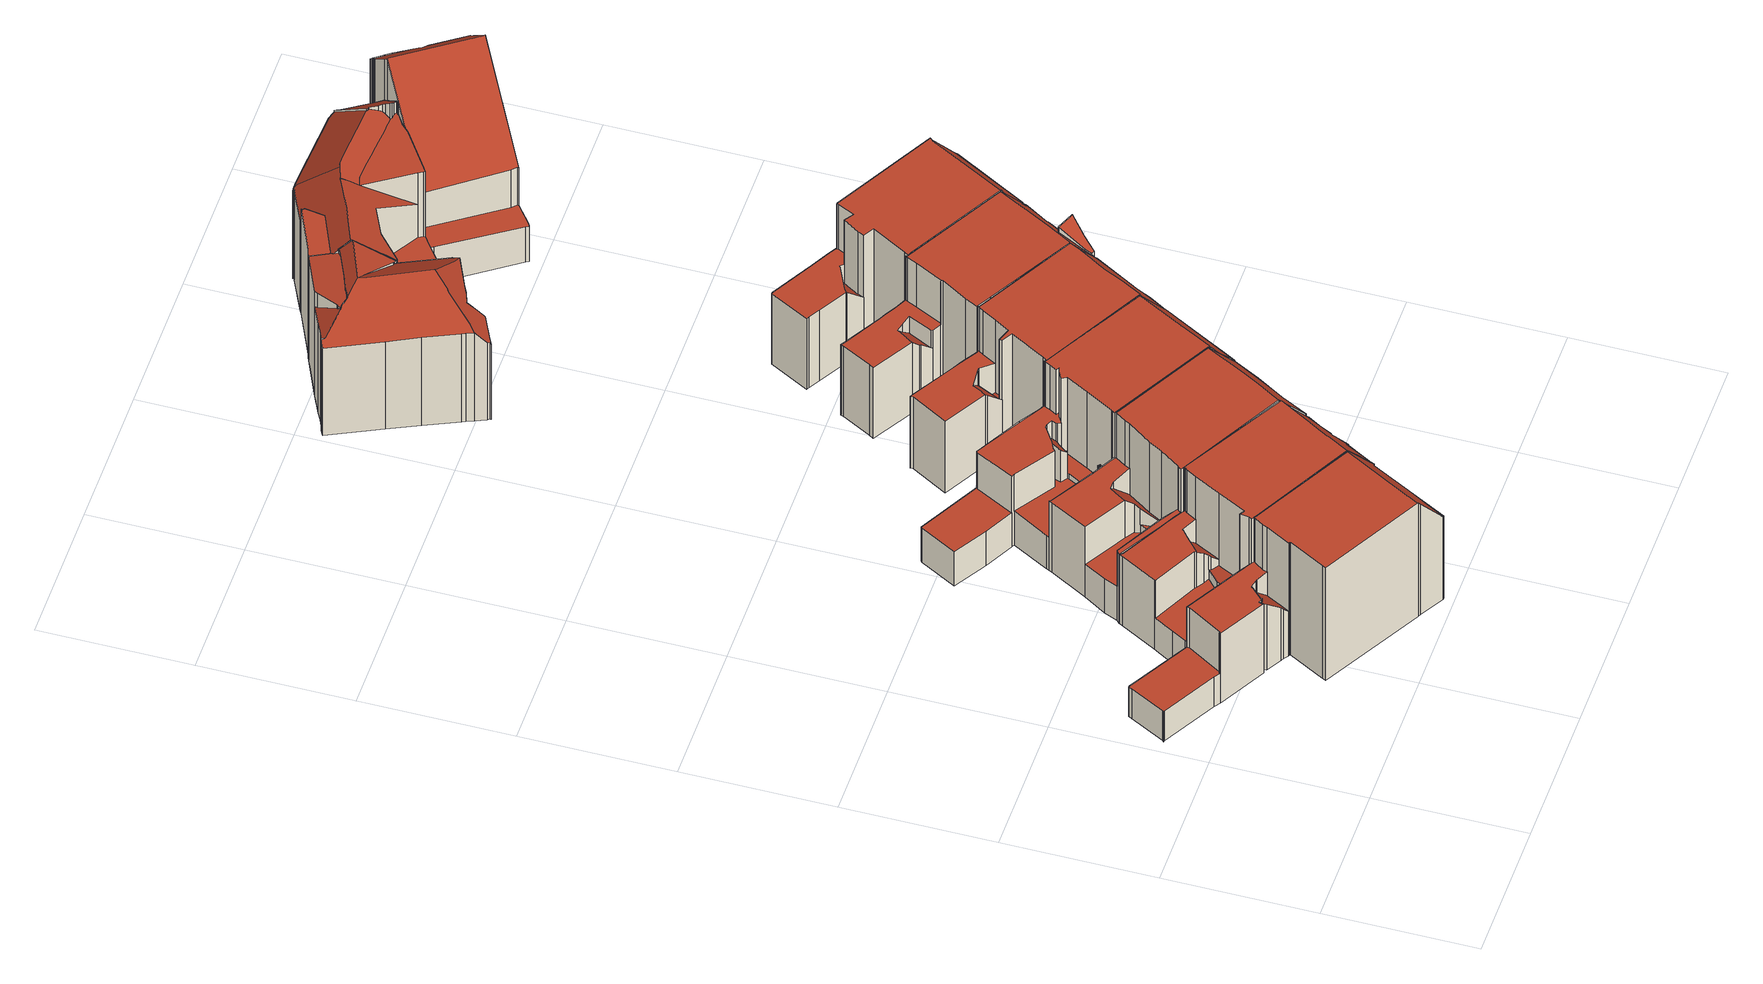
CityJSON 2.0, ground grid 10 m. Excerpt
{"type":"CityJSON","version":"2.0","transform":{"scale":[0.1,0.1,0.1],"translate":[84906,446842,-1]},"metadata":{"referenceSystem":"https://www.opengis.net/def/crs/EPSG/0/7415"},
"CityObjects":{
"building1":{"type":"Building","attributes":{"dak_type":"slanted","data_area":82.05,"data_coverage":0.904,"geconstateerd":false,"gid":17145246,"h_dak_50p":9.43,"h_dak_70p":9.48,"h_dak_max":9.62,"h_dak_min":2.3,"h_maaiveld":-0.18,"kas_warenhuis":false,"lod11_replace":false,"ondergronds_type":"above ground","oorspronkelijkbouwjaar":1921,"pw_actueel":"yes","pw_bron":"ahn3","reconstructie_methode":"tudelft3d-geoflow","reconstruction_skipped":false,"rmse_lod12":2.94,"rmse_lod13":0.735,"rmse_lod22":0.14,"rn":1,"status":"Pand in gebruik","t_run":135.03,"val3dity_codes_lod12":"[]","val3dity_codes_lod13":"[]","val3dity_codes_lod22":"[]"},"children":["building1-1"]},
"building1-1":{"type":"BuildingPart","parents":["building1"],"geometry":[{"type":"Solid","lod":"2.2","boundaries":[[[[0,1,2,3,4,5,6,7,8,9,10,11,12,13,14,15,16,17,18,19,20,21,22,23,24,25,26,27,28,29,30,31,32,33,34]],[[35,11,10,36]],[[36,10,9,37,38]],[[39,8,7,40,41]],[[42,19,18,43]],[[44,3,2,45]],[[46,23,22,47]],[[48,49,34,33,50]],[[51,20,19,42]],[[52,51,42,53]],[[54,55,56,57]],[[43,18,17,58]],[[59,13,12,60]],[[58,17,16,61]],[[61,16,15,62]],[[63,64,65,66,67]],[[67,66,27,26,68]],[[69,70,64,63]],[[71,21,20,51,52]],[[72,24,23,46]],[[73,74,14,13,59]],[[62,15,14,74]],[[75,6,5,76]],[[77,0,34,49]],[[78,31,30,79]],[[41,40,55,54]],[[40,7,6,75]],[[80,81,70,69]],[[82,28,27,66]],[[76,5,4,83]],[[84,85,49,48]],[[57,56,85,84]],[[45,2,1,86]],[[83,4,3,44]],[[86,1,0,77]],[[47,22,21,71]],[[60,12,11,35]],[[87,88,89,90]],[[91,29,28,82]],[[92,25,24,72]],[[68,26,25,92]],[[90,89,65,64]],[[37,9,8,39]],[[38,37,81,80]],[[31,78,93]],[[93,78,94,95]],[[96,97,88,87]],[[98,32,31,93]],[[50,33,32,98]],[[99,100,97,96]],[[79,30,29,91]],[[95,94,100,99]],[[53,42,74,73]],[[76,83,44,45,86,77,49,85,56,55,40,75]],[[74,42,51,42,43,58,61,62]],[[38,80,69,63,67,68,92,72,46,47,101,102,35,36]],[[41,54,57,84,48,50,98,93,95,99,96,87,90,64,70,81,37,39]],[[79,91,82,66,65,89,88,97,100,94,78]],[[53,73,59,60,35,102,101,47,71,52]]]],"semantics":{"surfaces":[{"type":"GroundSurface"},{"type":"WallSurface","on_footprint_edge":true},{"type":"WallSurface","on_footprint_edge":false},{"type":"RoofSurface"}],"values":[[0,1,1,1,1,1,1,1,1,2,2,1,1,1,1,2,1,2,1,1,1,1,1,1,1,2,1,2,1,1,2,2,1,1,1,1,1,2,1,1,1,2,1,2,1,2,2,1,1,2,1,2,2,3,3,3,3,3,3]]}}]},
"building2":{"type":"Building","attributes":{"dak_type":"slanted","data_area":80.02,"data_coverage":0.882,"geconstateerd":false,"gid":17145248,"h_dak_50p":9.43,"h_dak_70p":9.48,"h_dak_max":9.7,"h_dak_min":2.51,"h_maaiveld":-0.219,"kas_warenhuis":false,"lod11_replace":false,"ondergronds_type":"above ground","oorspronkelijkbouwjaar":1921,"pw_actueel":"yes","pw_bron":"ahn3","reconstructie_methode":"tudelft3d-geoflow","reconstruction_skipped":false,"rmse_lod12":3.21,"rmse_lod13":1.09,"rmse_lod22":0.0713,"rn":1,"status":"Pand in gebruik","t_run":121.66,"val3dity_codes_lod12":"[]","val3dity_codes_lod13":"[]","val3dity_codes_lod22":"[]"},"children":["building2-1"]},
"building2-1":{"type":"BuildingPart","parents":["building2"],"geometry":[{"type":"Solid","lod":"2.2","boundaries":[[[[12,103,104,105,8,106,107,108,109,110,111,112,113,114,115,116,117,118,119,120,121,122,123,124,125,126,127,128,13,129,130,131]],[[132,133,134,135]],[[136,109,108,137]],[[138,117,116,139,140]],[[141,142,143,144]],[[142,128,127,145]],[[146,131,130,147]],[[148,124,123,149]],[[150,120,119,151]],[[140,139,133,132]],[[151,119,118,152]],[[152,118,117,138]],[[153,154,155,156,157]],[[60,12,131,146]],[[158,112,111,159]],[[160,161,104,103,162]],[[137,108,107,163]],[[164,106,8,165]],[[166,167,168,169]],[[169,168,155,154]],[[139,116,115,170]],[[171,105,104,161]],[[157,156,161,160]],[[147,130,129,172]],[[145,127,126,173]],[[174,175,176,177]],[[177,176,125,124,148]],[[178,121,120,150]],[[179,122,121,178]],[[180,181,182,183,184]],[[185,114,113,186]],[[186,113,112,158]],[[159,111,110,187,188]],[[188,187,189,190]],[[191,192,193,183]],[[165,8,105,171]],[[163,107,106,164]],[[187,110,109,136]],[[190,189,194,195]],[[195,194,196,197,198]],[[197,196,199,200]],[[59,13,128,142,141]],[[172,129,13,59]],[[173,126,125,176]],[[149,123,201]],[[201,123,122,179]],[[144,143,175,174]],[[198,197,202,203]],[[204,205,182,181]],[[203,202,205,204]],[[170,115,114,185]],[[135,134,181,180]],[[206,207,192,191]],[[207,208,167,166]],[[200,199,208,207,206]],[[209,210,154,153]],[[184,183,193,210,209]],[[162,103,12,60]],[[141,144,174,177,148,149,201,179,178,150,151,152,211,212,213,35,60,146,147,172,59]],[[175,143,142,145,173,176]],[[203,204,181,134,133,139,170,185,186,158,159,188,190,195,198]],[[205,202,197,200,206,191,183,182]],[[208,199,196,194,189,187,136,137,163,164,165,171,161,156,155,168,167]],[[210,193,192,207,166,169,154]],[[184,209,153,157,160,162,60,35,213,212,211,152,138,140,132,135,180]]]],"semantics":{"surfaces":[{"type":"GroundSurface"},{"type":"WallSurface","on_footprint_edge":false},{"type":"WallSurface","on_footprint_edge":true},{"type":"RoofSurface"}],"values":[[0,1,2,2,1,2,2,2,2,1,2,2,1,2,2,2,2,2,1,1,2,2,1,2,2,1,2,2,2,1,2,2,2,1,1,2,2,2,1,1,1,2,2,2,2,2,1,1,1,1,2,1,1,1,1,1,1,2,3,3,3,3,3,3,3]]}}]},
"building3":{"type":"Building","attributes":{"dak_type":"slanted","data_area":83.89,"data_coverage":0.89,"geconstateerd":false,"gid":17145511,"h_dak_50p":9.3,"h_dak_70p":9.5,"h_dak_max":10.58,"h_dak_min":2.62,"h_maaiveld":-0.194,"kas_warenhuis":false,"lod11_replace":false,"ondergronds_type":"above ground","oorspronkelijkbouwjaar":1921,"pw_actueel":"yes","pw_bron":"ahn3","reconstructie_methode":"tudelft3d-geoflow","reconstruction_skipped":false,"rmse_lod12":3.21,"rmse_lod13":3.08,"rmse_lod22":0.175,"rn":1,"status":"Pand in gebruik","t_run":137.27,"val3dity_codes_lod12":"[]","val3dity_codes_lod13":"[]","val3dity_codes_lod22":"[]"},"children":["building3-1"]},
"building3-1":{"type":"BuildingPart","parents":["building3"],"geometry":[{"type":"Solid","lod":"2.2","boundaries":[[[[214,215,216,217,218,219,220,221,222,223,120,224,117,225,226,227,112,228,229,230,231,232,233,234,235,236]],[[237,215,214,238]],[[138,117,224,239]],[[240,221,220,241]],[[242,222,221,240]],[[243,223,222,242]],[[244,245,225,117,138]],[[246,247,245,244]],[[248,227,226,249]],[[250,251,252,253,254]],[[249,226,225,245]],[[255,256,257,258]],[[254,253,259,260]],[[261,262,263]],[[262,261,252,251]],[[264,265,266,267]],[[267,266,251,250]],[[268,269,265,264]],[[269,235,234,270]],[[271,236,235,269,268]],[[272,273,228,112,158]],[[158,112,227,248]],[[274,120,223,243,275]],[[275,243,256,255]],[[276,219,218,277]],[[278,279,273,272]],[[239,224,120,274]],[[280,281,282,279,278]],[[283,284,282,281]],[[285,286,281,280]],[[287,288,289,290]],[[290,289,259]],[[291,229,228,273]],[[292,230,229,291]],[[293,292,294,295]],[[296,232,231,297]],[[270,234,233,298]],[[241,220,219,276]],[[299,216,215,237]],[[238,214,236,271]],[[258,217,216,299]],[[257,217,258]],[[295,294,300,301]],[[301,300,302,288,287]],[[288,302,284,283]],[[260,259,286,285,303]],[[297,231,230,292,293]],[[298,233,232,296]],[[277,218,217,257]],[[303,285,247,246]],[[295,304,263,262,251,266,265,269,270,298,296,297,293]],[[278,272,158,248,249,245,247,285,280]],[[305,306,307,239,274,275,255,258,299,237,238,271]],[[288,283,281,286,259,289]],[[301,287,290,259,253,252,261,263,304,295]],[[284,302,300,294,292,291,273,279,282]],[[277,257,256,243,242,240,241,276]],[[239,307,306,305,271,268,264,267,250,254,260,303,246,244,138]]]],"semantics":{"surfaces":[{"type":"GroundSurface"},{"type":"WallSurface","on_footprint_edge":true},{"type":"WallSurface","on_footprint_edge":false},{"type":"RoofSurface"}],"values":[[0,1,1,1,1,1,1,2,1,2,1,2,2,2,2,2,2,2,1,1,1,1,1,2,1,2,1,2,2,2,2,2,1,1,2,1,1,1,1,1,1,1,2,2,2,2,1,1,1,2,3,3,3,3,3,3,3,3]]}}]},
"building4":{"type":"Building","attributes":{"dak_type":"slanted","data_area":96.07,"data_coverage":0.895,"geconstateerd":false,"gid":18958824,"h_dak_50p":8.11,"h_dak_70p":9.51,"h_dak_max":9.7,"h_dak_min":2.57,"h_maaiveld":-0.216,"kas_warenhuis":false,"lod11_replace":false,"ondergronds_type":"above ground","oorspronkelijkbouwjaar":1921,"pw_actueel":"yes","pw_bron":"ahn3","reconstructie_methode":"tudelft3d-geoflow","reconstruction_skipped":false,"rmse_lod12":3.89,"rmse_lod13":2.67,"rmse_lod22":0.258,"rn":1,"status":"Pand in gebruik","t_run":157.26,"val3dity_codes_lod12":"[]","val3dity_codes_lod13":"[]","val3dity_codes_lod22":"[]"},"children":["building4-1"]},
"building4-1":{"type":"BuildingPart","parents":["building4"],"geometry":[{"type":"Solid","lod":"2.2","boundaries":[[[[308,309,310,311,312,313,314,315,316,317,318,319,320,321,215,322,323,324,325,326,327,328,329,330,233,232,331,332,333,334,335,336,337,338]],[[339,340,326,325,341]],[[342,343,344,345]],[[346,336,335,347]],[[348,311,310,349,350]],[[351,321,320,352]],[[353,318,317,354]],[[355,334,333,356]],[[345,344,356,357]],[[343,338,337,358]],[[358,337,336,346]],[[359,327,326,340]],[[360,322,215,237]],[[361,324,323,362]],[[354,317,316,363]],[[364,363,316,315,365]],[[366,312,311,348]],[[341,325,324,361]],[[367,368,369,370]],[[365,315,314,371]],[[372,373,374,375]],[[376,377,340,339]],[[378,379,380,381]],[[382,351,368,367]],[[371,314,313,383]],[[384,385,386,387]],[[388,389,385,384]],[[349,310,309,390]],[[350,349,373,372]],[[391,392,379,378]],[[321,351,382]],[[352,320,319,393]],[[393,319,318,353]],[[370,369,363,364]],[[394,395,396,397]],[[387,386,398,399]],[[400,401,402,403,398]],[[404,405,406,407]],[[399,398,403,392,391]],[[408,409,410,411]],[[412,413,402,401]],[[414,415,416,417]],[[418,419,395,394]],[[375,374,389,388]],[[420,328,327,359]],[[421,422,401,400]],[[423,424,422,421]],[[417,416,424,423]],[[237,215,321,382]],[[425,426,427,428]],[[419,332,331,429]],[[397,396,430,431,432]],[[433,434,415,414]],[[383,313,312,366]],[[435,308,338,343,342]],[[407,406,413,412]],[[436,437,329,328,420,438]],[[439,428,427,440,441]],[[442,443,444,409,408]],[[409,444,426,425]],[[411,410,405,404]],[[431,430,443,442]],[[432,431,434,433]],[[390,309,308,435]],[[445,446,437,436]],[[447,330,329,437]],[[448,232,233,449]],[[441,440,446,445]],[[347,335,334,355]],[[429,331,232,448]],[[449,233,330,447]],[[438,420,428,439]],[[357,356,333,332,419,418]],[[381,380,377,376]],[[362,323,322,360]],[[346,347,355,356,344,343,358]],[[341,450,451,452,366,348,350,372,375,388,384,387,399,391,378,381,376,339]],[[352,393,353,354,363,369,368,351]],[[424,416,415,434,431,442,408,411,404,407,412,401,422]],[[425,428,420,359,340,377,380,379,392,403,402,413,406,405,410,409]],[[397,432,433,414,417,423,421,400,398,386,385,389,374,373,349,390,435,342,345,357,418,394]],[[437,446,440,427,426,444,443,430,396,395,419,429,448,449,447]],[[438,439,441,445,436]],[[362,360,237,382,367,370,364,365,371,383,366,452,451,450,341,361]]]],"semantics":{"surfaces":[{"type":"GroundSurface"},{"type":"WallSurface","on_footprint_edge":true},{"type":"WallSurface","on_footprint_edge":false},{"type":"RoofSurface"}],"values":[[0,1,2,1,1,1,1,1,2,1,1,1,1,1,1,1,1,1,2,1,2,2,2,2,1,2,2,1,2,2,1,1,1,2,2,2,2,2,2,2,2,2,2,2,1,2,2,2,1,2,1,2,2,1,1,2,1,2,2,2,2,2,2,1,2,1,1,2,1,1,1,2,1,2,1,3,3,3,3,3,3,3,3,3]]}}]},
"building5":{"type":"Building","attributes":{"dak_type":"slanted","data_area":70.29,"data_coverage":0.923,"geconstateerd":false,"gid":18958822,"h_dak_50p":9.53,"h_dak_70p":9.56,"h_dak_max":10.87,"h_dak_min":2.19,"h_maaiveld":-0.213,"kas_warenhuis":false,"lod11_replace":false,"ondergronds_type":"above ground","oorspronkelijkbouwjaar":1921,"pw_actueel":"yes","pw_bron":"ahn3","reconstructie_methode":"tudelft3d-geoflow","reconstruction_skipped":false,"rmse_lod12":2.12,"rmse_lod13":1.29,"rmse_lod22":0.165,"rn":1,"status":"Pand in gebruik","t_run":110.4,"val3dity_codes_lod12":"[]","val3dity_codes_lod13":"[]","val3dity_codes_lod22":"[]"},"children":["building5-1"]},
"building5-1":{"type":"BuildingPart","parents":["building5"],"geometry":[{"type":"Solid","lod":"2.2","boundaries":[[[[453,454,455,456,457,458,315,459,460,311,461,462,463,464,465,466,467,468,469,470,471,472,473,474,475,476,477,478]],[[479,477,476,480]],[[481,482,483,484]],[[485,455,454,486]],[[487,456,455,485]],[[488,458,457,489,490]],[[489,457,456,487]],[[491,467,466,492]],[[493,469,468,494]],[[495,471,470,496]],[[497,498,499,500,501]],[[502,503,478,477,479]],[[504,453,478,503]],[[494,468,467,491]],[[496,470,469,493]],[[505,472,471,495]],[[492,466,465,506]],[[506,465,464,507]],[[501,500,507,508]],[[500,499,509,510]],[[510,511,512]],[[513,463,462,514]],[[508,507,464,463,513]],[[514,462,461,515]],[[516,517,518,519]],[[511,510,509,520,521]],[[522,475,474,482,481]],[[482,474,473,523]],[[523,473,472,505]],[[515,461,311,348]],[[521,520,524,518]],[[525,459,315,365]],[[484,483,517,516]],[[480,476,475,522]],[[519,518,524,498,497]],[[490,489,526,527]],[[348,311,460,528]],[[528,460,459,525]],[[365,315,458,488]],[[486,454,453,504]],[[527,526,503,502]],[[507,500,510,512,529,492,506]],[[511,521,518,517,483,482,523,505,495,496,493,494,491,492,529,512]],[[530,531,480,522,481,484,516,519,497,501,508,513,514,515,348,528,532,533]],[[498,524,520,509,499]],[[365,488,490,527,502,479,480,531,530,533,532,528,525]],[[526,489,487,485,486,504,503]]]],"semantics":{"surfaces":[{"type":"GroundSurface"},{"type":"WallSurface","on_footprint_edge":true},{"type":"WallSurface","on_footprint_edge":false},{"type":"RoofSurface"}],"values":[[0,1,2,1,1,1,1,1,1,1,2,1,1,1,1,1,1,1,2,2,2,1,1,1,2,2,1,1,1,1,2,1,2,1,2,2,1,1,1,1,2,3,3,3,3,3,3]]}}]},
"building6":{"type":"Building","attributes":{"dak_type":"slanted","data_area":50.27,"data_coverage":0.861,"geconstateerd":false,"gid":17144814,"h_dak_50p":8.57,"h_dak_70p":8.92,"h_dak_max":9.82,"h_dak_min":6.19,"h_maaiveld":-0.192,"kas_warenhuis":false,"lod11_replace":false,"ondergronds_type":"above ground","oorspronkelijkbouwjaar":1927,"pw_actueel":"yes","pw_bron":"ahn3","reconstructie_methode":"tudelft3d-geoflow","reconstruction_skipped":false,"rmse_lod12":0.915,"rmse_lod13":1.35,"rmse_lod22":0.121,"rn":1,"status":"Pand in gebruik","t_run":104.05,"val3dity_codes_lod12":"[]","val3dity_codes_lod13":"[]","val3dity_codes_lod22":"[]"},"children":["building6-1"]},
"building6-1":{"type":"BuildingPart","parents":["building6"],"geometry":[{"type":"Solid","lod":"2.2","boundaries":[[[[534,535,536,537,538,539,540,541,542,543,544,545,546,547,548,549,550,551,552,553,554,555,556,557,558,559,560,561,562,563]],[[564,559,558,565]],[[566,561,560,567]],[[568,547,546,569]],[[570,548,547,568]],[[571,535,534,572]],[[573,574,575,576]],[[569,546,545,577]],[[577,545,544,578]],[[579,578,544,543,580]],[[581,582,583,584]],[[585,542,541,586]],[[587,585,588,589]],[[586,541,540,590,591]],[[592,593,594,595]],[[596,549,548,570]],[[597,598,599,600]],[[565,558,557,601]],[[572,534,563,602]],[[603,538,537,604]],[[605,539,538,603]],[[606,607,608]],[[604,537,536,607]],[[598,597,609]],[[610,556,555,611]],[[611,555,554,612]],[[613,614,582,581]],[[615,616,617]],[[600,599,578,579]],[[580,543,542,585,587]],[[608,607,536,535,571]],[[584,583,616,615]],[[576,575,593,592]],[[601,557,556,610]],[[612,554,553,618]],[[619,552,551,620]],[[595,594,621,622]],[[567,560,559,564]],[[623,550,549,596]],[[624,562,561,566]],[[625,626,614,613]],[[591,590,626,625]],[[589,588,574,573]],[[602,563,562,624]],[[620,551,550,623]],[[618,553,552,619]],[[622,621,617]],[[590,540,539,605]],[[580,627,628,609,597,600,579]],[[605,603,604,607,606,616,583,582,614,626,590]],[[622,629,630,628,627,580,587,589,573,576,592,595]],[[613,581,584,615,617,621,594,593,575,574,588,585,586,591,625]],[[570,631,632,633,634,635,636,564,565,601,610,611,612,618,619,620,623,596]],[[633,637,628,630,629,622,617,616,606,608,571,572,602,624,566,567,564,636,635,634]],[[569,577,578,599,598,609,628,637,633,632,631,570,568]]]],"semantics":{"surfaces":[{"type":"GroundSurface"},{"type":"WallSurface","on_footprint_edge":true},{"type":"WallSurface","on_footprint_edge":false},{"type":"RoofSurface"}],"values":[[0,1,1,1,1,1,2,1,1,1,2,1,2,1,2,1,2,1,1,1,1,2,1,2,1,1,2,2,2,1,1,2,2,1,1,1,2,1,1,1,2,2,2,1,1,1,2,1,3,3,3,3,3,3,3]]}}]},
"building7":{"type":"Building","attributes":{"dak_type":"slanted","data_area":67.93,"data_coverage":0.899,"geconstateerd":false,"gid":18958821,"h_dak_50p":9.55,"h_dak_70p":9.58,"h_dak_max":9.79,"h_dak_min":3.27,"h_maaiveld":-0.147,"kas_warenhuis":false,"lod11_replace":false,"ondergronds_type":"above ground","oorspronkelijkbouwjaar":1921,"pw_actueel":"yes","pw_bron":"ahn3","reconstructie_methode":"tudelft3d-geoflow","reconstruction_skipped":false,"rmse_lod12":2.14,"rmse_lod13":0.733,"rmse_lod22":0.143,"rn":1,"status":"Pand in gebruik","t_run":121.41,"val3dity_codes_lod12":"[]","val3dity_codes_lod13":"[]","val3dity_codes_lod22":"[]"},"children":["building7-1"]},
"building7-1":{"type":"BuildingPart","parents":["building7"],"geometry":[{"type":"Solid","lod":"2.2","boundaries":[[[[638,639,640,641,642,643,644,645,646,647,648,649,650,651,652,653,654,655,656,657,658,659,660,661,662,663,664,665,666,667,668,669,670,671,672,673,674]],[[675,646,645,676]],[[677,666,665,678]],[[679,662,661,680]],[[681,660,659,682]],[[683,669,668,684]],[[685,652,651,686]],[[687,688,653,652,685]],[[689,677,690,691]],[[692,667,666,677,689]],[[693,694,695,696]],[[697,670,669,683]],[[698,639,638,699]],[[480,647,646,675]],[[684,668,667,692]],[[700,649,648,701]],[[702,650,649,700]],[[701,648,647,480]],[[676,645,644,703]],[[694,643,642,704]],[[705,706,707,708]],[[704,642,641,709]],[[710,711,703,712]],[[713,714,654,653,688]],[[715,716,688,687]],[[717,664,663,718]],[[678,665,664,717]],[[686,651,650,702]],[[719,658,657,720]],[[682,659,658,719]],[[718,663,662,679]],[[721,671,670,697]],[[722,723,672,671,721]],[[724,725,723,722]],[[726,673,672,723]],[[727,674,673,726]],[[728,729,725,724]],[[712,703,644,643,694,693]],[[696,695,730,706,705]],[[709,641,640,731]],[[699,638,674,727]],[[680,661,660,681]],[[720,657,656,732]],[[733,734,735]],[[736,737,714,713]],[[738,655,654,714]],[[739,740,737,736]],[[732,656,655,738]],[[741,742,716,715]],[[734,733,740,739]],[[691,690,742,741]],[[706,730,729,728]],[[731,640,639,698]],[[708,707,711,710]],[[701,480,743,744,684,692,689,691,741,715,687,685,686,702,700]],[[712,693,696,705,708,710]],[[732,738,714,737,740,733,735,720]],[[735,734,739,736,713,688,716,742,690,677,678,717,718,679,680,681,682,719,720]],[[731,698,699,727,726,723,725,729,730,695,694,704,709]],[[711,707,706,728,724,722,721,697,683,684,744,743,480,675,676,703]]]],"semantics":{"surfaces":[{"type":"GroundSurface"},{"type":"WallSurface","on_footprint_edge":true},{"type":"WallSurface","on_footprint_edge":false},{"type":"RoofSurface"}],"values":[[0,1,1,1,1,1,1,1,2,1,2,1,1,1,1,1,1,1,1,1,2,1,2,1,2,1,1,1,1,1,1,1,1,2,1,1,2,1,2,1,1,1,1,2,2,1,2,1,2,2,2,2,1,2,3,3,3,3,3,3]]}}]},
"building8":{"type":"Building","attributes":{"dak_type":"slanted","data_area":68.79,"data_coverage":0.892,"geconstateerd":false,"gid":17145255,"h_dak_50p":9.55,"h_dak_70p":9.57,"h_dak_max":9.76,"h_dak_min":3.25,"h_maaiveld":-0.171,"kas_warenhuis":false,"lod11_replace":false,"ondergronds_type":"above ground","oorspronkelijkbouwjaar":1921,"pw_actueel":"yes","pw_bron":"ahn3","reconstructie_methode":"tudelft3d-geoflow","reconstruction_skipped":false,"rmse_lod12":2.09,"rmse_lod13":0.769,"rmse_lod22":0.0925,"rn":1,"status":"Pand in gebruik","t_run":99.47,"val3dity_codes_lod12":"[]","val3dity_codes_lod13":"[]","val3dity_codes_lod22":"[]"},"children":["building8-1"]},
"building8-1":{"type":"BuildingPart","parents":["building8"],"geometry":[{"type":"Solid","lod":"2.2","boundaries":[[[[745,746,747,748,749,750,751,752,753,754,755,756,757,758,759,760,761,762,763,764,765,766,767,768,769,770,771]],[[772,745,771,773]],[[774,764,763,775]],[[775,763,762,776]],[[777,761,760,778]],[[779,768,780]],[[776,762,761,777]],[[781,758,757,782]],[[778,760,759,783]],[[784,785,786,787]],[[780,768,767,788]],[[789,790,791,792]],[[788,793,794,795]],[[790,789,783]],[[793,767,766,796]],[[797,765,764,774]],[[798,799,800,801]],[[692,754,753,802]],[[803,752,751,804]],[[799,748,747,805]],[[805,747,746,806]],[[804,751,750,807]],[[807,750,749,808]],[[802,753,752,803]],[[809,756,755,810]],[[783,759,758,781]],[[795,794,811,812]],[[767,793,788]],[[808,749,748,799,798]],[[773,771,770,800]],[[813,769,768,779]],[[801,800,770,769,813]],[[814,815,782,816]],[[816,782,757,756,809]],[[787,786,817,818,814]],[[812,811,785,784]],[[792,791,817,786]],[[796,766,765,797]],[[810,755,754,692]],[[818,815,814]],[[806,746,745,772]],[[793,796,797,774,775,776,777,778,783,789,792,786,785,811,794]],[[787,814,816,809,810,692,802,803,819,820,780,788,795,812,784]],[[817,791,790,783,781,782,815,818]],[[806,772,773,800,799,805]],[[798,801,813,779,780,820,819,803,804,807,808]]]],"semantics":{"surfaces":[{"type":"GroundSurface"},{"type":"WallSurface","on_footprint_edge":true},{"type":"WallSurface","on_footprint_edge":false},{"type":"RoofSurface"}],"values":[[0,1,1,1,1,1,1,1,1,2,1,2,2,2,1,1,2,1,1,1,1,1,1,1,1,1,2,1,1,1,1,1,2,1,2,2,2,1,1,2,1,3,3,3,3,3]]}}]},
"building9":{"type":"Building","attributes":{"dak_type":"slanted","data_area":82.22,"data_coverage":0.9,"geconstateerd":false,"gid":18958819,"h_dak_50p":8.68,"h_dak_70p":8.83,"h_dak_max":10.27,"h_dak_min":3.29,"h_maaiveld":-0.188,"kas_warenhuis":false,"lod11_replace":false,"ondergronds_type":"above ground","oorspronkelijkbouwjaar":1927,"pw_actueel":"yes","pw_bron":"ahn3","reconstructie_methode":"tudelft3d-geoflow","reconstruction_skipped":false,"rmse_lod12":2.59,"rmse_lod13":0.517,"rmse_lod22":0.109,"rn":1,"status":"Pand in gebruik","t_run":145.7,"val3dity_codes_lod12":"[]","val3dity_codes_lod13":"[]","val3dity_codes_lod22":"[]"},"children":["building9-1"]},
"building9-1":{"type":"BuildingPart","parents":["building9"],"geometry":[{"type":"Solid","lod":"2.2","boundaries":[[[[821,822,823,824,825,826,547,827,544,828,829,830,831,832,541,833,834,835,836,837,838,839,840,841,842,843,844,845,846,847,848,849,850,851,852,853,854,855]],[[856,848,847,857]],[[858,851,850,859]],[[860,826,825,861]],[[861,825,824,862]],[[863,864,835,834,865]],[[866,827,547,867]],[[868,838,837,869]],[[870,839,838,868]],[[871,872,873]],[[867,547,826,860]],[[579,874,875,876]],[[874,544,827,866]],[[877,828,544,874,579]],[[878,849,848,856]],[[879,832,831,880]],[[881,833,541,586]],[[865,834,833,881]],[[882,840,839,870]],[[883,843,842,884]],[[885,846,845,886]],[[886,845,844,887]],[[886,845,886,888]],[[857,847,846,885]],[[889,862,824,823,890]],[[887,844,843,883]],[[891,892,893,894]],[[895,896,892,891]],[[897,853,852,898]],[[899,821,855,900]],[[859,850,849,878]],[[884,842,841,901]],[[869,837,836,902]],[[903,829,828,877]],[[904,830,829,903]],[[905,906,862,889]],[[876,875,907,908]],[[901,841,840,882]],[[900,855,854,909]],[[910,911,872,871]],[[912,913,914,915]],[[916,917,918,919]],[[902,836,835,864]],[[908,907,920,921]],[[921,920,922,923]],[[923,924,912]],[[890,823,822,925]],[[926,927,896,895]],[[928,929,930,931]],[[932,933,929,928]],[[931,930,934,935]],[[935,934,927,926]],[[936,937,909,938]],[[938,909,854,853,897]],[[915,914,911,910]],[[919,918,864,863]],[[913,912,939]],[[940,941,937,936]],[[894,893,941,940]],[[898,852,851,858]],[[586,541,832,879]],[[880,831,830,904]],[[917,916,942]],[[888,886,933,932]],[[925,822,821,899]],[[924,923,922,906,905]],[[873,943,944,945,946,947,929,933,886,887,883,884,901,882,948,949,871]],[[908,921,923,912,915,910,950,951,952,904,903,877,579,876]],[[862,906,922,920,907,875,874,866,867,860,861]],[[940,936,938,897,898,858,859,878,856,857,885,886,888,932,928,931,935,926,895,891,894]],[[586,879,953,942,916,919,863,865,881]],[[904,952,951,950,910,871,949,948,882,870,868,869,902,864,918,917,942,953,879,880]],[[925,899,900,909,937,941,893,892,954,955,956,957,958,939,912,924,905,889,890]],[[913,939,958,957,956,955,954,892,896,927,934,930,929,947,946,945,944,943,873,872,911,914]]]],"semantics":{"surfaces":[{"type":"GroundSurface"},{"type":"WallSurface","on_footprint_edge":true},{"type":"WallSurface","on_footprint_edge":false},{"type":"RoofSurface"}],"values":[[0,1,1,1,1,1,1,1,1,2,1,2,1,1,1,1,1,1,1,1,1,1,1,1,1,1,2,2,1,1,1,1,1,1,1,2,2,1,1,2,2,2,1,2,2,2,1,2,2,2,2,2,2,1,2,2,2,2,2,1,1,1,2,2,1,2,3,3,3,3,3,3,3,3]]}}]},
"building10":{"type":"Building","attributes":{"dak_type":"slanted","data_area":63.73,"data_coverage":0.899,"geconstateerd":false,"gid":17147229,"h_dak_50p":8.89,"h_dak_70p":9.85,"h_dak_max":11.41,"h_dak_min":3.09,"h_maaiveld":0.076,"kas_warenhuis":false,"lod11_replace":false,"ondergronds_type":"above ground","oorspronkelijkbouwjaar":1927,"pw_actueel":"yes","pw_bron":"ahn3","reconstructie_methode":"tudelft3d-geoflow","reconstruction_skipped":false,"rmse_lod12":2.93,"rmse_lod13":2.27,"rmse_lod22":0.0797,"rn":1,"status":"Pand in gebruik","t_run":150.32,"val3dity_codes_lod12":"[]","val3dity_codes_lod13":"[]","val3dity_codes_lod22":"[]"},"children":["building10-1"]},
"building10-1":{"type":"BuildingPart","parents":["building10"],"geometry":[{"type":"Solid","lod":"2.2","boundaries":[[[[959,960,961,962,963,964,965,966,967,968,969,970,971,972,973,974,975,976,977,978,979,980,981,982,983,984,985,986]],[[987,976,975,988]],[[989,990,991,992]],[[993,980,979,994]],[[994,979,978,995]],[[996,981,980,993]],[[997,965,964,998]],[[999,1000,984,983,1001]],[[1002,1003,1000,999]],[[1004,1005,1003,1002]],[[1006,982,981,996]],[[1007,971,970,1008]],[[998,964,963,1009]],[[1010,973,972,1011]],[[1011,972,971,1007]],[[1001,983,982,1006]],[[1012,977,976,987]],[[995,978,977,1012]],[[1013,1014,968,967,1015]],[[1009,963,962,1016]],[[1017,969,968,1014]],[[1008,970,969,1017]],[[988,975,974,1018,1019]],[[1018,974,973,1010]],[[1020,1021,990,989]],[[1019,1018,1021,1020]],[[1022,966,965,997]],[[1015,967,966,1022]],[[992,991,1014,1013]],[[1023,961,960,1024]],[[1025,985,984,1000]],[[1016,962,961,1023,1026]],[[1026,1023,1005,1004]],[[1024,960,959,1027]],[[1028,986,985,1025]],[[1027,959,986,1028]],[[992,1013,1015,1029,1030,988,1019,1020,989]],[[1021,1018,1010,1011,1007,1008,1017,1014,991,990]],[[988,1030,1029,1015,1022,997,998,1009,1016,1026,1004,1002,999,1001,1006,996,993,994,995,1012,987]],[[1024,1027,1028,1025,1000,1003,1005,1023]]]],"semantics":{"surfaces":[{"type":"GroundSurface"},{"type":"WallSurface","on_footprint_edge":true},{"type":"WallSurface","on_footprint_edge":false},{"type":"RoofSurface"}],"values":[[0,1,2,1,1,1,1,1,2,2,1,1,1,1,1,1,1,1,1,1,1,1,1,1,2,2,1,1,2,1,1,1,2,1,1,1,3,3,3,3]]}}]}
},
"vertices":[
[46,111,8],[10,131,8],[9,131,8],[10,132,8],[22,155,8],[23,157,8],[24,157,8],[65,134,8],[103,113,8],[114,107,8],[115,106,8],[182,70,8],[182,69,8],[201,59,8],[200,59,8],[200,58,8],[189,38,8],[190,28,8],[181,12,8],[172,7,8],[171,7,8],[155,16,8],[153,17,8],[86,54,8],[87,56,8],[100,80,8],[100,81,8],[99,81,8],[96,83,8],[94,84,8],[84,90,8],[84,93,8],[82,94,8],[81,91,8],[50,108,8],[182,70,105],[115,106,104],[114,107,66],[114,107,104],[103,113,67],[65,134,33],[65,134,67],[172,7,33],[181,12,33],[10,132,33],[9,131,33],[86,54,104],[153,17,105],[50,108,67],[50,108,33],[81,91,67],[171,7,33],[171,7,78],[172,7,78],[65,132,67],[65,132,33],[51,109,33],[51,109,67],[190,28,33],[201,59,78],[182,69,105],[189,38,33],[200,58,33],[108,97,104],[108,97,66],[108,97,46],[99,81,46],[99,81,104],[100,81,104],[109,100,104],[109,100,66],[155,16,102],[87,56,104],[200,59,78],[200,59,33],[24,157,33],[23,157,33],[46,111,33],[84,93,64],[84,90,64],[113,106,104],[113,106,66],[96,83,50],[22,155,33],[50,109,67],[50,109,33],[10,131,33],[99,101,66],[99,101,56],[100,101,55],[100,101,66],[94,84,53],[100,80,104],[84,93,67],[85,93,64],[85,93,67],[93,102,67],[93,102,61],[82,94,67],[85,94,67],[85,94,64],[153,18,105],[181,69,105],
[113,107,8],[112,108,8],[109,110,8],[96,117,8],[67,133,8],[68,136,8],[73,145,8],[81,159,8],[94,183,8],[95,185,8],[97,183,8],[123,169,8],[135,163,8],[141,159,8],[143,158,8],[209,120,8],[214,118,8],[228,110,8],[228,108,8],[223,100,8],[218,91,8],[219,81,8],[217,79,8],[210,66,8],[210,65,8],[202,60,8],[199,61,8],[199,60,8],[183,69,8],[141,158,104],[141,158,67],[140,157,67],[140,157,104],[73,145,35],[68,136,35],[143,158,104],[141,159,67],[141,159,104],[202,60,77],[202,60,43],[207,69,43],[207,69,77],[210,65,43],[183,69,104],[199,60,81],[219,81,71],[218,91,77],[228,110,77],[214,118,98],[209,120,106],[114,116,104],[114,116,43],[114,116,36],[113,110,36],[113,110,104],[95,185,67],[94,183,67],[112,108,104],[112,108,36],[113,107,104],[67,133,35],[96,117,36],[103,113,36],[111,129,45],[111,129,36],[107,122,36],[107,122,45],[135,163,67],[109,110,36],[199,61,81],[210,66,43],[213,80,77],[213,80,43],[217,79,43],[217,79,71],[228,108,77],[223,100,77],[136,150,104],[136,150,67],[136,150,47],[127,133,47],[127,133,104],[123,169,67],[97,183,67],[81,159,35],[81,159,67],[81,158,35],[81,158,67],[121,136,54],[121,136,43],[127,133,42],[110,143,36],[110,143,67],[111,142,36],[111,142,66],[111,142,67],[116,139,36],[116,139,61],[218,91,78],[121,151,61],[121,151,67],[126,155,67],[126,155,58],[120,137,56],[120,137,44],[120,137,36],[117,114,104],[117,114,43],[209,119,106],[190,85,105],[190,84,105],
[243,171,8],[258,163,8],[256,159,8],[249,146,8],[247,143,8],[248,133,8],[243,125,8],[239,117,8],[230,112,8],[229,110,8],[209,121,8],[139,160,8],[132,164,8],[125,168,8],[97,187,8],[101,196,8],[110,211,8],[124,236,8],[125,238,8],[126,237,8],[155,220,8],[172,211,8],[239,174,8],[258,163,78],[243,171,99],[209,121,106],[239,117,43],[243,125,43],[230,112,43],[229,110,43],[139,160,104],[139,160,67],[140,162,104],[140,162,67],[125,168,67],[132,164,67],[165,200,105],[165,200,67],[165,200,45],[155,185,44],[155,185,104],[238,128,78],[238,128,44],[249,146,44],[249,146,78],[150,176,44],[150,176,104],[151,206,62],[151,206,67],[146,206,67],[171,210,105],[171,210,67],[167,204,67],[167,204,105],[172,211,105],[172,211,67],[155,220,67],[239,174,106],[97,187,68],[97,187,37],[228,110,79],[229,110,78],[248,133,44],[247,143,44],[129,170,68],[129,170,37],[134,167,68],[134,167,43],[134,167,37],[136,172,44],[136,172,37],[141,163,67],[141,163,44],[144,187,57],[144,187,44],[145,174,44],[145,174,48],[101,196,37],[110,211,36],[110,211,68],[138,195,36],[138,195,68],[125,238,67],[124,236,67],[126,237,67],[256,159,78],[144,191,36],[144,191,60],[144,187,37],[141,163,104],[143,202,67],[238,173,106],[224,147,106],[219,138,106],
[182,274,8],[196,266,8],[200,264,8],[201,263,8],[268,226,8],[273,223,8],[278,220,8],[287,215,8],[276,195,8],[277,186,8],[275,182,8],[268,170,8],[268,169,8],[259,164,8],[255,164,8],[247,169,8],[240,173,8],[239,173,8],[171,211,8],[167,214,8],[162,217,8],[161,217,8],[152,222,8],[126,240,8],[139,264,8],[137,265,8],[118,275,8],[96,288,8],[109,312,8],[110,313,8],[151,291,8],[171,211,105],[171,211,39],[239,173,106],[151,291,68],[151,291,37],[150,290,37],[150,290,68],[109,312,37],[96,288,37],[201,263,105],[200,264,67],[200,264,105],[259,164,43],[268,169,43],[275,182,43],[277,186,43],[118,275,37],[137,265,37],[137,265,68],[110,313,37],[167,214,39],[255,164,83],[240,173,105],[247,169,94],[276,195,43],[276,195,78],[287,215,78],[268,226,106],[264,173,78],[264,173,43],[270,184,43],[270,184,78],[278,220,91],[199,263,105],[199,263,67],[198,260,67],[198,260,105],[172,213,105],[172,213,39],[183,232,105],[183,232,40],[173,214,39],[173,214,105],[259,164,78],[273,223,99],[197,254,105],[197,254,67],[194,253,67],[194,253,105],[195,255,105],[195,255,67],[196,266,67],[191,247,105],[191,247,40],[268,170,43],[166,247,67],[166,247,36],[168,249,36],[168,249,67],[189,250,67],[189,250,105],[188,252,67],[188,252,51],[188,252,40],[189,250,40],[177,244,57],[177,244,40],[180,246,40],[180,246,55],[175,242,58],[175,242,40],[176,243,40],[176,243,58],[186,251,52],[186,251,40],[183,258,67],[183,258,58],[185,258,56],[185,258,67],[139,264,68],[139,264,37],[162,217,39],[188,253,67],[188,253,52],[189,256,67],[189,256,52],[175,241,40],[175,241,36],[163,218,36],[163,218,39],[126,240,36],[173,251,36],[173,251,65],[173,251,67],[174,252,67],[174,252,64],[182,274,68],[161,217,67],[161,217,36],[162,217,67],[163,218,67],[162,219,36],[162,219,67],[171,245,63],[171,245,36],[175,242,36],[162,218,67],[162,218,36],[152,222,36],[125,238,36],[126,237,36],[240,174,106],[246,185,106],[251,195,106],
[305,248,8],[306,238,8],[302,232,8],[298,224,8],[294,227,8],[288,217,8],[270,224,8],[268,225,8],[202,264,8],[203,266,8],[216,289,8],[209,293,8],[198,299,8],[197,300,8],[168,316,8],[182,340,8],[182,342,8],[184,341,8],[211,326,8],[220,321,8],[230,315,8],[231,315,8],[236,312,8],[297,278,8],[316,268,8],[316,267,8],[316,268,78],[297,278,106],[231,315,105],[231,315,68],[231,314,68],[231,314,105],[302,232,44],[306,238,44],[298,224,44],[288,217,78],[294,227,43],[294,227,78],[168,316,69],[197,300,68],[182,342,69],[182,340,69],[211,326,68],[184,341,69],[218,292,105],[218,292,45],[209,295,42],[209,295,54],[209,295,105],[316,267,78],[316,267,43],[305,248,43],[220,321,68],[198,299,67],[209,293,54],[209,293,105],[215,310,39],[215,310,56],[215,310,68],[202,309,68],[216,289,105],[203,266,105],[202,264,105],[229,311,105],[229,311,68],[224,302,68],[224,302,105],[217,310,39],[217,310,68],[236,312,105],[230,315,68],[224,302,43],[270,224,103],[298,236,43],[298,236,78],[268,225,106],[199,303,68],[282,251,106],[294,272,106],[269,226,106],[276,239,106],
[105,684,8],[107,685,8],[109,686,8],[110,686,8],[117,689,8],[122,692,8],[135,698,8],[162,710,8],[169,694,8],[172,686,8],[184,662,8],[185,660,8],[198,632,8],[199,628,8],[197,627,8],[175,617,8],[171,615,8],[163,612,8],[164,610,8],[168,603,8],[168,602,8],[151,594,8],[147,592,8],[147,593,8],[146,594,8],[143,601,8],[141,606,8],[140,608,8],[130,630,8],[121,650,8],[143,601,83],[146,594,74],[140,608,83],[141,606,83],[199,628,84],[198,632,84],[197,627,86],[107,685,84],[105,684,82],[149,684,101],[149,684,98],[141,681,98],[141,681,100],[185,660,84],[184,662,84],[184,662,86],[172,686,108],[127,681,97],[127,681,95],[127,680,96],[127,680,97],[169,694,98],[162,710,97],[169,694,101],[167,692,98],[167,692,101],[135,698,84],[135,698,97],[135,678,100],[135,678,98],[134,678,98],[134,678,100],[175,617,86],[181,663,87],[181,663,85],[182,663,85],[182,663,86],[147,593,73],[121,650,82],[117,689,84],[110,686,84],[122,692,84],[110,684,86],[109,686,84],[109,686,86],[150,672,104],[147,592,72],[151,594,72],[168,602,72],[128,682,97],[128,682,94],[126,679,97],[126,679,96],[128,679,98],[168,603,73],[164,610,83],[163,612,86],[133,677,98],[133,677,100],[171,615,86],[130,630,83],[134,696,97],[134,696,85],[170,685,108],[144,674,107],[137,676,103],[143,674,107],[191,628,89],[166,631,106],[163,632,108],[157,622,100],[156,621,99],[146,605,87],[145,671,107],
[335,290,9],[333,288,9],[330,282,9],[328,279,9],[325,274,9],[317,269,9],[315,270,9],[315,269,9],[309,272,9],[297,278,9],[240,310,9],[231,315,9],[230,315,9],[235,324,9],[245,341,9],[244,342,9],[238,345,9],[230,350,9],[230,351,9],[225,354,9],[198,370,9],[200,373,9],[210,392,9],[211,394,9],[214,392,9],[239,378,9],[243,376,9],[250,372,9],[258,368,9],[259,367,9],[326,330,9],[344,321,9],[344,320,9],[345,319,9],[336,304,9],[334,300,9],[335,292,9],[309,272,88],[315,269,80],[258,368,69],[250,372,69],[214,392,69],[211,394,69],[210,392,69],[200,373,69],[344,321,80],[326,330,106],[245,341,106],[235,324,106],[244,342,106],[244,342,69],[258,368,106],[257,367,69],[257,367,106],[259,367,106],[317,269,82],[317,269,51],[320,276,51],[320,276,90],[344,320,80],[333,288,52],[335,290,52],[231,315,106],[240,310,106],[230,315,106],[315,270,81],[325,274,52],[325,285,101],[325,285,79],[316,291,93],[316,291,97],[328,279,52],[315,274,84],[315,274,83],[315,270,82],[238,345,69],[238,345,54],[245,342,106],[245,342,69],[243,376,69],[239,378,69],[198,370,69],[225,354,69],[345,319,78],[336,304,78],[336,304,52],[335,303,79],[335,303,52],[334,300,52],[335,292,52],[329,292,79],[329,292,51],[325,285,51],[330,282,52],[230,351,63],[237,364,63],[237,364,69],[232,365,69],[238,346,69],[238,346,54],[230,350,63],[245,362,69],[245,362,55],[254,360,106],[254,360,69],[298,279,106],[307,295,106],
[363,353,8],[364,343,8],[355,326,8],[348,323,8],[346,322,8],[345,320,8],[329,329,8],[327,330,8],[262,366,8],[259,367,8],[261,370,8],[274,393,8],[267,397,8],[255,404,8],[254,404,8],[235,415,8],[228,419,8],[226,420,8],[240,446,8],[241,446,8],[270,430,8],[283,423,8],[288,420,8],[356,383,8],[373,374,8],[372,371,8],[373,370,8],[363,353,43],[373,370,44],[241,446,68],[240,446,68],[226,420,68],[228,419,68],[235,415,68],[356,383,105],[356,383,106],[255,404,67],[267,397,53],[254,404,68],[282,408,106],[282,408,68],[276,412,68],[276,412,106],[288,420,106],[257,406,68],[257,406,66],[274,414,54],[274,414,68],[288,420,68],[287,420,68],[287,420,106],[283,423,68],[270,430,68],[348,323,77],[348,323,42],[372,371,44],[372,371,80],[262,366,106],[327,330,106],[329,329,102],[355,326,43],[364,343,43],[345,320,78],[346,322,78],[274,393,106],[261,370,106],[287,419,68],[287,419,106],[373,374,80],[269,401,106],[269,401,53],[267,397,106],[276,412,52],[269,401,52],[327,331,106],[354,381,106],
[280,687,8],[277,684,8],[251,666,8],[248,664,8],[241,659,8],[228,649,8],[199,630,8],[181,668,8],[177,676,8],[172,687,8],[167,697,8],[167,698,8],[164,711,8],[167,712,8],[198,726,8],[200,727,8],[223,738,8],[224,738,8],[224,739,8],[226,739,8],[230,739,8],[233,739,8],[287,736,8],[290,735,8],[291,734,8],[293,733,8],[296,731,8],[307,716,8],[312,709,8],[311,709,8],[297,699,8],[293,696,8],[291,694,8],[290,694,8],[282,689,8],[307,716,83],[296,731,84],[297,699,100],[311,709,84],[228,649,43],[241,659,43],[248,664,43],[198,726,97],[198,726,85],[167,712,97],[199,630,43],[199,628,43],[224,738,84],[223,738,84],[224,739,83],[228,711,108],[228,711,106],[231,712,107],[184,662,44],[185,662,44],[185,662,86],[181,668,92],[312,709,83],[167,698,97],[167,697,97],[164,711,97],[226,739,84],[287,736,84],[233,739,84],[293,733,86],[291,734,86],[290,735,85],[291,734,87],[248,664,98],[251,666,98],[284,697,111],[284,697,98],[285,696,98],[285,696,111],[285,700,109],[285,700,100],[291,694,107],[293,696,105],[280,687,98],[282,689,98],[230,739,84],[200,727,85],[177,676,98],[172,687,108],[248,665,98],[248,665,43],[197,676,44],[197,676,92],[290,694,98],[219,708,108],[219,708,103],[226,698,98],[226,698,96],[223,703,100],[223,703,103],[199,724,97],[199,724,87],[198,725,85],[198,725,97],[216,685,44],[216,685,92],[246,668,43],[246,668,71],[246,668,98],[277,684,98],[285,702,108],[285,702,102],[279,709,108],[279,709,107],[280,709,107],[280,709,108],[279,710,108],[279,710,106],[283,704,104],[283,704,108],[290,695,107],[290,695,98],[290,694,107],[232,700,98],[288,696,108],[288,696,98],[197,711,97],[232,712,107],[235,712,107],[238,712,107],[273,710,107],[277,710,107],[227,737,86],[228,712,107],[211,704,108],[196,697,108],[174,688,108],[169,699,97],[281,697,98],[279,697,98],[273,697,98],[242,700,98],[236,700,98],
[353,705,11],[354,704,11],[353,698,11],[353,694,11],[367,674,11],[368,673,11],[364,671,11],[362,669,11],[343,656,11],[291,619,11],[278,609,11],[276,608,11],[275,610,11],[242,657,11],[241,659,11],[255,668,11],[307,706,11],[312,709,11],[328,720,11],[329,721,11],[330,722,11],[329,722,11],[332,724,11],[333,723,11],[336,719,11],[340,718,11],[345,717,11],[345,716,11],[312,709,118],[307,706,124],[288,623,73],[288,623,41],[291,620,41],[291,620,73],[329,722,97],[330,722,97],[329,721,98],[332,724,94],[364,671,98],[368,673,94],[340,718,91],[340,718,83],[336,719,94],[343,714,91],[343,714,83],[352,700,91],[352,700,83],[333,723,94],[275,610,41],[276,608,41],[367,674,94],[241,659,42],[242,657,42],[328,720,99],[291,619,73],[291,619,41],[343,656,124],[353,694,94],[278,609,41],[255,668,42],[255,668,72],[256,667,72],[256,667,42],[362,669,101],[353,698,83],[354,704,76],[345,717,76],[353,698,91],[353,705,76],[345,716,76],[342,657,124],[308,705,124]
]}
